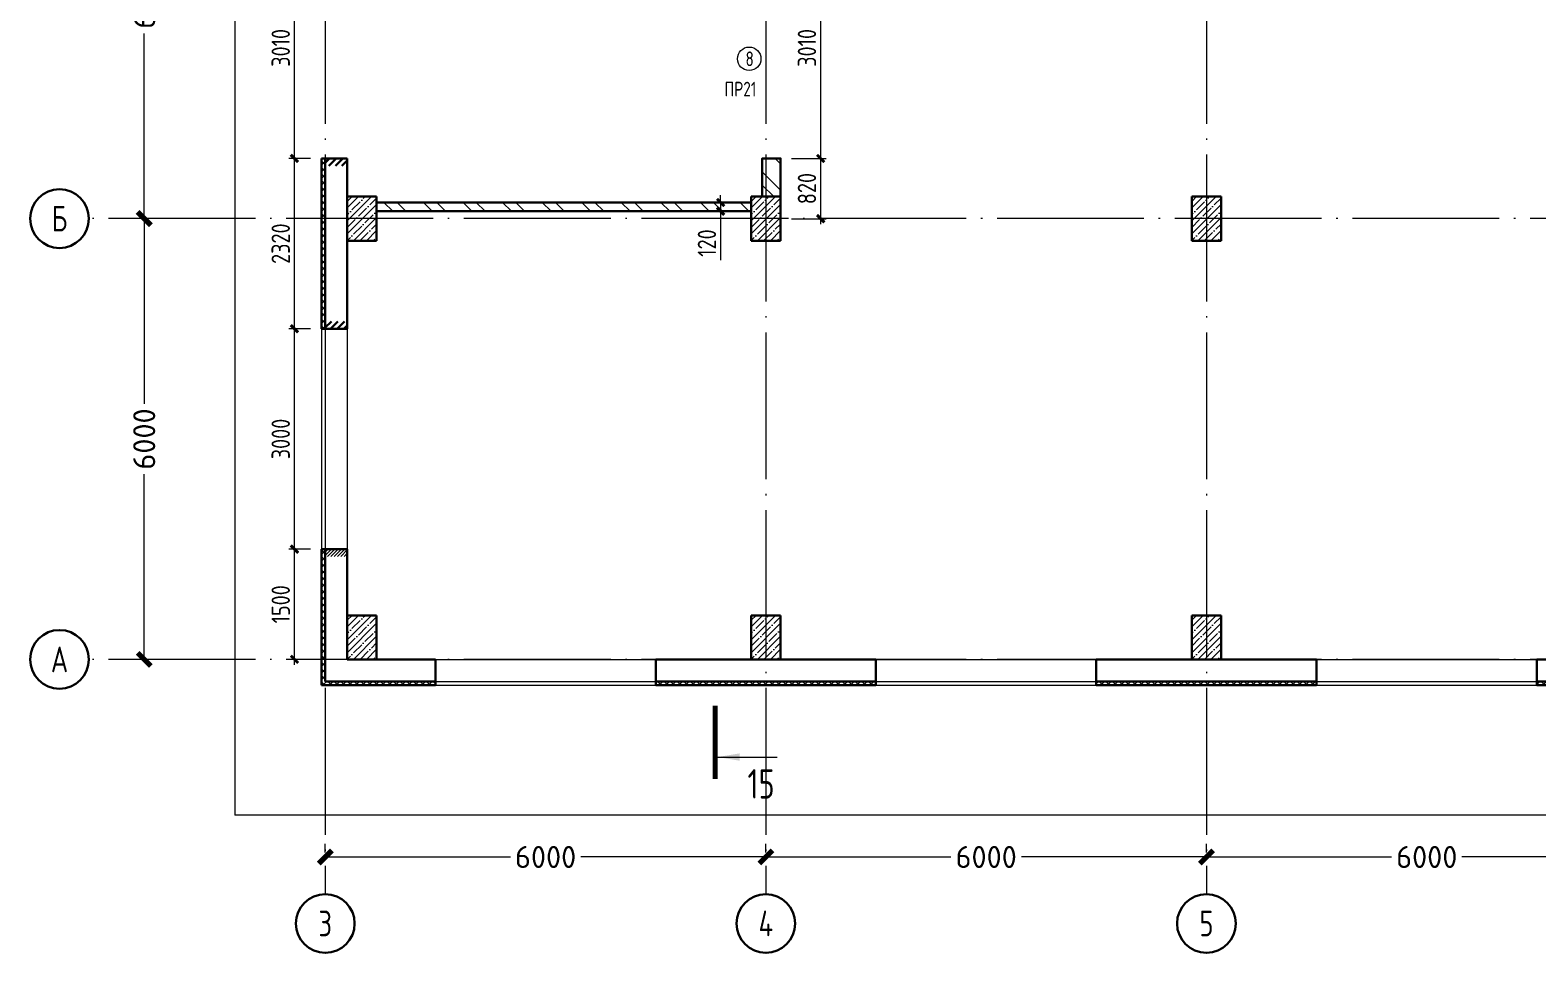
# Model space of a CAD drawing. Extents: x -965262 to 1142518, y -357520 to 71675.
# Drawn here: x 742480 to 763000, y -215855 to -203295 of the extents above; entities that cross this region are included whole.
import ezdxf

# ---------------------------------------------------------------- set-up
doc = ezdxf.new("R2010")
doc.units = 0
doc.header["$LTSCALE"] = 10
doc.linetypes.add('DOTE', pattern=[2.42, 2, -0.2, 0.02, -0.2])
doc.layers.get('0').update_dxf_attribs({"linetype": 'CONTINUOUS', "lineweight": 30})
doc.layers.get('Defpoints').update_dxf_attribs({"linetype": 'CONTINUOUS'})
doc.layers.add('DOTE', color=7, linetype='DOTE', lineweight=9)
doc.styles.add('GOST 2.304', font='isocpeur.ttf', dxfattribs={"width": 0.75, "height": 250})
doc.styles.get("Standard").update_dxf_attribs({"font": 'isocpeur.ttf', "height": 300})
doc.styles.add('ГОСТ 2м', font='isocpeur.ttf', dxfattribs={"width": 0.8, "height": 250})
doc.dimstyles.get("Standard").update_dxf_attribs({"dimscale": 100, "dimtxt": 300, "dimasz": 1.8, "dimexe": 1.8, "dimexo": 0.625, "dimgap": 0.9, "dimtad": 0, "dimdec": 0, "dimzin": 0, "dimdsep": 46, "dimtxsty": 'Standard', "dimblk": 'ARCHTICK', "dimcen": 0.9, "dimclrd": 256, "dimclre": 256, "dimclrt": 256, "dimadec": 0, "dimazin": 0, "dimtfac": 1, "dimtdec": 0, "dimtofl": 0, "dimtmove": 0, "dimatfit": 3, "dimfxl": 1, "dimtolj": 1, "dimtzin": 0, "dimlwd": 15, "dimlwe": 15, "dimarcsym": 0})
doc.dimstyles.new('ГОСТ 2м', dxfattribs={"dimtxt": 250, "dimasz": 100, "dimexe": 75, "dimexo": 150, "dimgap": 62.5, "dimtad": 1, "dimdec": 0, "dimtxsty": 'ГОСТ 2м', "dimblk": 'ARCHTICK', "dimcen": 150, "dimdle": 75, "dimclrd": 256, "dimclre": 256, "dimclrt": 256, "dimadec": 0, "dimazin": 0, "dimtfac": 1, "dimtdec": 0, "dimtmove": 0, "dimatfit": 3, "dimldrblk": 'OBLIQUE', "dimfxl": 1, "dimlwd": 15, "dimlwe": 15, "dimarcsym": 0})
pattern_1 = [(45, (707080.014, -166839.24), (-44.90128, 44.90128), [])]

# ---------------------------------------------------------------- blocks, each defined once
blk = doc.blocks.new('_ArchTick')
at = {"color": 0, "linetype": 'ByBlock', "lineweight": 0, "const_width": 0.4}
blk.add_lwpolyline([(-0.5, -0.5), (0.5, 0.5)], dxfattribs=at)
blk = doc.blocks.new('*D1068')
at = {"lineweight": 15, "transparency": 16777216}
for p, q in [((751884, -205641), (751884, -205541)), ((751450, -205641), (751959, -205641)), ((751450, -205761), (751959, -205761)), ((751884, -205641), (751884, -205761)), ((751884, -205761), (751884, -206426))]:
    blk.add_line(p, q, dxfattribs=at)
at = {"layer": 'Defpoints', "color": 0, "lineweight": 15, "transparency": 16777216}
for p in [(751300, -205641, -3260), (751300, -205761, -3260), (751884, -205761)]:
    blk.add_point(p, dxfattribs=at)
at = {"lineweight": 15, "transparency": 16777216, "xscale": 100, "yscale": 100, "zscale": 100}
for p, rotation in [((751884, -205641), 270), ((751884, -205761), 90)]:
    blk.add_blockref('_ArchTick', p, dxfattribs=dict(at, rotation=rotation))
at = {"lineweight": 15, "transparency": 16777216, "insert": (751697, -206193), "char_height": 250, "attachment_point": 5, "rotation": 90, "style": 'ГОСТ 2м'}
blk.add_mtext('120', dxfattribs=at)
blk = doc.blocks.new('_Oblique')
at = {"color": 0, "linetype": 'ByBlock', "lineweight": -2}
blk.add_line((-0.5, -0.5), (0.5, 0.5), dxfattribs=at)
blk = doc.blocks.new('*D980')
at = {"lineweight": 15, "transparency": 16777216}
for p, q in [((753055, -202031), (753321, -202031)), ((753246, -201956), (753246, -205116)), ((752849, -205041), (753321, -205041))]:
    blk.add_line(p, q, dxfattribs=at)
at = {"layer": 'Defpoints', "color": 0, "lineweight": 15, "transparency": 16777216}
for p in [(752905, -202031, -30), (752699, -205041, -3260), (753246, -205041)]:
    blk.add_point(p, dxfattribs=at)
at = {"lineweight": 15, "transparency": 16777216, "xscale": 100, "yscale": 100, "zscale": 100}
for p, rotation in [((753246, -202031), 90), ((753246, -205041), 270)]:
    blk.add_blockref('_ArchTick', p, dxfattribs=dict(at, rotation=rotation))
at = {"lineweight": 15, "transparency": 16777216, "insert": (753059, -203536), "char_height": 250, "attachment_point": 5, "rotation": 90, "style": 'ГОСТ 2м'}
blk.add_mtext('3010', dxfattribs=at)
blk = doc.blocks.new('*D978')
at = {"lineweight": 15, "transparency": 16777216}
for p, q in [((746299, -202031), (746005, -202031)), ((746080, -205116), (746080, -201956)), ((746299, -205041), (746005, -205041))]:
    blk.add_line(p, q, dxfattribs=at)
at = {"layer": 'Defpoints', "color": 0, "lineweight": 15, "transparency": 16777216}
for p in [(746080, -202031), (746449, -202031, -3290), (746449, -205041, -3290)]:
    blk.add_point(p, dxfattribs=at)
at = {"lineweight": 15, "transparency": 16777216, "xscale": 100, "yscale": 100, "zscale": 100}
for p, rotation in [((746080, -202031), 90), ((746080, -205041), 270)]:
    blk.add_blockref('_ArchTick', p, dxfattribs=dict(at, rotation=rotation))
at = {"lineweight": 15, "transparency": 16777216, "insert": (745893, -203536), "char_height": 250, "attachment_point": 5, "rotation": 90, "style": 'ГОСТ 2м'}
blk.add_mtext('3010', dxfattribs=at)
blk = doc.blocks.new('*D979')
at = {"lineweight": 15, "transparency": 16777216}
for p, q in [((746080, -207435), (746080, -204966)), ((746299, -205041), (746005, -205041)), ((746299, -207360), (746005, -207360))]:
    blk.add_line(p, q, dxfattribs=at)
at = {"layer": 'Defpoints', "color": 0, "lineweight": 15, "transparency": 16777216}
for p in [(746080, -205041), (746449, -205041, -3290), (746449, -207360, -3290)]:
    blk.add_point(p, dxfattribs=at)
at = {"lineweight": 15, "transparency": 16777216, "xscale": 100, "yscale": 100, "zscale": 100}
for p, rotation in [((746080, -205041), 90), ((746080, -207360), 270)]:
    blk.add_blockref('_ArchTick', p, dxfattribs=dict(at, rotation=rotation))
at = {"lineweight": 15, "transparency": 16777216, "insert": (745893, -206201), "char_height": 250, "attachment_point": 5, "rotation": 90, "style": 'ГОСТ 2м'}
blk.add_mtext('2320', dxfattribs=at)
blk = doc.blocks.new('*D981')
at = {"lineweight": 15, "transparency": 16777216}
for p, q in [((753246, -204966), (753246, -205936)), ((752849, -205041), (753321, -205041)), ((752849, -205861), (753321, -205861))]:
    blk.add_line(p, q, dxfattribs=at)
at = {"layer": 'Defpoints', "color": 0, "lineweight": 15, "transparency": 16777216}
for p in [(752699, -205041, -3260), (752699, -205861, -3260), (753246, -205861)]:
    blk.add_point(p, dxfattribs=at)
at = {"lineweight": 15, "transparency": 16777216, "xscale": 100, "yscale": 100, "zscale": 100}
for p, rotation in [((753246, -205041), 90), ((753246, -205861), 270)]:
    blk.add_blockref('_ArchTick', p, dxfattribs=dict(at, rotation=rotation))
at = {"lineweight": 15, "transparency": 16777216, "insert": (753059, -205451), "char_height": 250, "attachment_point": 5, "rotation": 90, "style": 'ГОСТ 2м'}
blk.add_mtext('820', dxfattribs=at)
blk = doc.blocks.new('*D958')
at = {"lineweight": 15, "transparency": 16777216}
for p, q in [((746299, -207360), (746005, -207360)), ((746080, -210435), (746080, -207285)), ((746299, -210360), (746005, -210360))]:
    blk.add_line(p, q, dxfattribs=at)
at = {"layer": 'Defpoints', "color": 0, "lineweight": 15, "transparency": 16777216}
for p in [(746080, -207360), (746449, -207360, -3290), (746449, -210360, -3290)]:
    blk.add_point(p, dxfattribs=at)
at = {"lineweight": 15, "transparency": 16777216, "xscale": 100, "yscale": 100, "zscale": 100}
for p, rotation in [((746080, -207360), 90), ((746080, -210360), 270)]:
    blk.add_blockref('_ArchTick', p, dxfattribs=dict(at, rotation=rotation))
at = {"lineweight": 15, "transparency": 16777216, "insert": (745893, -208860), "char_height": 250, "attachment_point": 5, "rotation": 90, "style": 'ГОСТ 2м'}
blk.add_mtext('3000', dxfattribs=at)
blk = doc.blocks.new('*D970')
at = {"lineweight": 15, "transparency": 16777216}
for p, q in [((746080, -211935), (746080, -210285)), ((746299, -210360), (746005, -210360)), ((746299, -211860), (746005, -211860))]:
    blk.add_line(p, q, dxfattribs=at)
at = {"layer": 'Defpoints', "color": 0, "lineweight": 15, "transparency": 16777216}
for p in [(746080, -210360), (746449, -210360, -3290), (746449, -211860, -3290)]:
    blk.add_point(p, dxfattribs=at)
at = {"lineweight": 15, "transparency": 16777216, "xscale": 100, "yscale": 100, "zscale": 100}
for p, rotation in [((746080, -210360), 90), ((746080, -211860), 270)]:
    blk.add_blockref('_ArchTick', p, dxfattribs=dict(at, rotation=rotation))
at = {"lineweight": 15, "transparency": 16777216, "insert": (745893, -211110), "char_height": 250, "attachment_point": 5, "rotation": 90, "style": 'ГОСТ 2м'}
blk.add_mtext('1500', dxfattribs=at)
blk = doc.blocks.new('*D1071')
at = {"lineweight": 15, "transparency": 16777216}
for p, q in [((743972, -205860), (743854, -205860)), ((744034, -205860), (744034, -208380)), ((744034, -211860), (744034, -209340)), ((743972, -211860), (743854, -211860))]:
    blk.add_line(p, q, dxfattribs=at)
at = {"layer": 'Defpoints', "color": 0, "lineweight": 15, "transparency": 16777216}
for p in [(744034, -205860), (744034, -205860), (744034, -211860)]:
    blk.add_point(p, dxfattribs=at)
at = {"lineweight": 15, "transparency": 16777216, "xscale": 180, "yscale": 180, "zscale": 180}
for p, rotation in [((744034, -205860), 90), ((744034, -211860), 270)]:
    blk.add_blockref('_ArchTick', p, dxfattribs=dict(at, rotation=rotation))
at = {"lineweight": 15, "transparency": 16777216, "insert": (744034, -208860), "char_height": 300, "attachment_point": 5, "rotation": 90}
blk.add_mtext('\\A1;6000', dxfattribs=at)
blk = doc.blocks.new('*D1072')
at = {"lineweight": 15, "transparency": 16777216}
for p, q in [((743972, -199860), (743854, -199860)), ((744034, -199860), (744034, -202380)), ((744034, -205860), (744034, -203340)), ((743972, -205860), (743854, -205860))]:
    blk.add_line(p, q, dxfattribs=at)
at = {"layer": 'Defpoints', "color": 0, "lineweight": 15, "transparency": 16777216}
for p in [(744034, -199860), (744034, -199860), (744034, -205860, 1451)]:
    blk.add_point(p, dxfattribs=at)
at = {"lineweight": 15, "transparency": 16777216, "xscale": 180, "yscale": 180, "zscale": 180}
for p, rotation in [((744034, -199860), 90), ((744034, -205860), 270)]:
    blk.add_blockref('_ArchTick', p, dxfattribs=dict(at, rotation=rotation))
at = {"lineweight": 15, "transparency": 16777216, "insert": (744034, -202860), "char_height": 300, "attachment_point": 5, "rotation": 90}
blk.add_mtext('\\A1;6000', dxfattribs=at)
blk = doc.blocks.new('*D1077')
at = {"lineweight": 15, "transparency": 16777216}
for p, q in [((758500, -214488), (758500, -214370)), ((764500, -214488), (764500, -214370)), ((758500, -214550), (761020, -214550)), ((764500, -214550), (761980, -214550))]:
    blk.add_line(p, q, dxfattribs=at)
at = {"layer": 'Defpoints', "color": 0, "lineweight": 15, "transparency": 16777216}
for p in [(758500, -214550), (758500, -214550), (764500, -214550)]:
    blk.add_point(p, dxfattribs=at)
at = {"lineweight": 15, "transparency": 16777216, "xscale": 180, "yscale": 180, "zscale": 180, "rotation": 180}
blk.add_blockref('_ArchTick', (758500, -214550), dxfattribs=at)
at = {"lineweight": 15, "transparency": 16777216, "xscale": 180, "yscale": 180, "zscale": 180}
blk.add_blockref('_ArchTick', (764500, -214550), dxfattribs=at)
at = {"lineweight": 15, "transparency": 16777216, "insert": (761500, -214550), "char_height": 300, "attachment_point": 5}
blk.add_mtext('\\A1;6000', dxfattribs=at)
blk = doc.blocks.new('*D1078')
at = {"lineweight": 15, "transparency": 16777216}
for p, q in [((752500, -214488), (752500, -214370)), ((758500, -214488), (758500, -214370)), ((752500, -214550), (755020, -214550)), ((758500, -214550), (755980, -214550))]:
    blk.add_line(p, q, dxfattribs=at)
at = {"layer": 'Defpoints', "color": 0, "lineweight": 15, "transparency": 16777216}
for p in [(752500, -214550), (752500, -214550), (758500, -214550)]:
    blk.add_point(p, dxfattribs=at)
at = {"lineweight": 15, "transparency": 16777216, "xscale": 180, "yscale": 180, "zscale": 180, "rotation": 180}
blk.add_blockref('_ArchTick', (752500, -214550), dxfattribs=at)
at = {"lineweight": 15, "transparency": 16777216, "xscale": 180, "yscale": 180, "zscale": 180}
blk.add_blockref('_ArchTick', (758500, -214550), dxfattribs=at)
at = {"lineweight": 15, "transparency": 16777216, "insert": (755500, -214550), "char_height": 300, "attachment_point": 5}
blk.add_mtext('\\A1;6000', dxfattribs=at)
blk = doc.blocks.new('*D1079')
at = {"lineweight": 15, "transparency": 16777216}
for p, q in [((746500, -214488), (746500, -214370)), ((752500, -214488), (752500, -214370)), ((746500, -214550), (749020, -214550)), ((752500, -214550), (749980, -214550))]:
    blk.add_line(p, q, dxfattribs=at)
at = {"layer": 'Defpoints', "color": 0, "lineweight": 15, "transparency": 16777216}
for p in [(746500, -214550), (746500, -214550), (752500, -214550)]:
    blk.add_point(p, dxfattribs=at)
at = {"lineweight": 15, "transparency": 16777216, "xscale": 180, "yscale": 180, "zscale": 180, "rotation": 180}
blk.add_blockref('_ArchTick', (746500, -214550), dxfattribs=at)
at = {"lineweight": 15, "transparency": 16777216, "xscale": 180, "yscale": 180, "zscale": 180}
blk.add_blockref('_ArchTick', (752500, -214550), dxfattribs=at)
at = {"lineweight": 15, "transparency": 16777216, "insert": (749500, -214550), "char_height": 300, "attachment_point": 5}
blk.add_mtext('\\A1;6000', dxfattribs=at)

msp = doc.modelspace()

# ---------------------------------------------------------------- hatches: boundary and pattern name
at = {"lineweight": 15}
h = msp.add_hatch(dxfattribs=at)
h.set_pattern_fill('ANSI37', color=256, scale=20, angle=90)
h.set_pattern_definition([(135, (631801.75, -298946.64), (-44.90128, -44.90128), []), (225, (631801.75, -298946.64), (44.90128, -44.90128), [])])
h.paths.add_polyline_path([(746499.4, -210360.5), (746449.4, -210360.5), (746449.4, -212210.7), (747999.4, -212210.7), (748000.2, -212160.7), (746499.4, -212160.7)])
h.paths.add_polyline_path([(746499.4, -205040.7), (746449.4, -205040.7), (746449.4, -207360.5), (746499.4, -207360.5)])
h.paths.add_polyline_path([(746499.4, -201510.7), (746449.4, -201510.7), (746449.4, -202030.7), (746499.4, -202030.7)])
h.paths.add_polyline_path([(746499.4, -198660.7), (746449.4, -198660.7), (746449.4, -200310.7), (746499.4, -200310.7)])
h.paths.add_polyline_path([(746499.4, -195810.7), (746449.4, -195810.7), (746449.4, -197460.7), (746499.4, -197460.7)])
h.paths.add_polyline_path([(746499.4, -192960.7), (746449.4, -192960.7), (746449.4, -194610.7), (746499.4, -194610.7)])
h.paths.add_polyline_path([(746499.4, -190110.7), (746449.4, -190110.7), (746449.4, -191760.7), (746499.4, -191760.7)])
h.paths.add_polyline_path([(746499.4, -187560.7), (747999.6, -187560.7), (747999.6, -187510.7), (746449.4, -187510.7), (746449.4, -188910.7), (746499.4, -188910.7)])
h.paths.add_polyline_path([(753999.6, -187510.7), (750999.6, -187510.7), (750999.6, -187560.7), (753999.6, -187560.7)])
h.paths.add_polyline_path([(759999.6, -187510.7), (756999.6, -187510.7), (756999.6, -187560.7), (759999.6, -187560.7)])
h.paths.add_polyline_path([(765999.6, -187510.7), (762999.6, -187510.7), (762999.6, -187560.7), (765999.6, -187560.7)])
h.paths.add_polyline_path([(771999.6, -187510.7), (768999.6, -187510.7), (768999.6, -187560.7), (771999.6, -187560.7)])
h.paths.add_polyline_path([(776064.4, -187510.7), (774999.6, -187510.7), (774999.6, -187560.7), (776064.4, -187560.7)])
h.paths.add_polyline_path([(783629.4, -212410.7), (782499.4, -212410.7), (782499.4, -212160.7), (780998.6, -212160.7), (780998.6, -212210.7), (782449.4, -212210.7), (782449.4, -212460.7), (783629.4, -212460.7)])
h.paths.add_polyline_path([(777999.4, -212160.7), (774999.4, -212160.7), (774999.4, -212210.7), (777999.4, -212210.7)])
h.paths.add_polyline_path([(771999.4, -212160.7), (768999.4, -212160.7), (768999.4, -212210.7), (771999.4, -212210.7)])
h.paths.add_polyline_path([(765999.4, -212160.7), (762999.4, -212160.7), (762999.4, -212210.7), (765999.4, -212210.7)])
h.paths.add_polyline_path([(759999.4, -212160.7), (756998.6, -212160.7), (756998.6, -212210.7), (759999.4, -212210.7)])
h.paths.add_polyline_path([(753999.4, -212160.7), (750998.6, -212160.7), (750998.6, -212210.7), (753999.4, -212210.7)])
h = msp.add_hatch(dxfattribs=at)
h.set_pattern_fill('ANSI32', color=1, scale=40, angle=90)
h.set_pattern_definition([(135, (777932.76, -209334.85), (-269.4077, -269.4077), []), (135, (777932.76, -209155.24), (-269.4077, -269.4077), [])])
h.paths.add_polyline_path([(778019.4, -209330.7), (777899.4, -209330.7), (777899.4, -209340.7), (778019.4, -209340.7)], flags=17)
h.paths.add_polyline_path([(752699.4, -201650.7), (751299, -201650.7), (751299, -201520.7), (751179, -201520.7), (751179, -201650.7), (746799.4, -201650.7), (746799.4, -201770.7), (752449.4, -201770.7), (752449.4, -202030.7), (752699.4, -202030.7)], flags=17)
h.paths.add_polyline_path([(752699.4, -201650.7), (751299.4, -201650.7), (751299.4, -201520.7), (751179.4, -201520.7), (751179.4, -201650.7), (746799.4, -201650.7), (746799.4, -201770.7), (752449.4, -201770.7), (752449.4, -202030.7), (752699.4, -202030.7)], flags=16)
h.paths.add_polyline_path([(773689.4, -198260.7), (773559.4, -198260.7), (773559.4, -198390.7), (773689.4, -198390.7)], flags=17)
h.paths.add_polyline_path([(773689.4, -198260.7), (773559.4, -198260.7), (773559.4, -198390.7), (773689.4, -198390.7)], flags=16)
h.paths.add_polyline_path([(778019.4, -209340.7), (777899.4, -209340.7), (777899.4, -209630.7), (778019.4, -209630.7)], flags=17)
h.paths.add_polyline_path([(747199.4, -193680.6), (747199.4, -193560.7), (749749, -193560.7), (749749, -193680.7), (749619, -193680.7), (749619, -194730.6), (749499, -194730.6), (749499, -193680.7), (747199.4, -193680.7)])
h.paths.add_polyline_path([(751179, -193810.7), (751179, -193680.7), (750659, -193680.7), (750659, -193560.7), (751179, -193560.7), (751179, -189760.7), (751299, -189763.3), (751299, -189890.7), (751429, -189890.7), (751429, -190010.7), (751299, -190010.7), (751298.9, -193810.7), (751179, -193810.7)])
h.paths.add_polyline_path([(751179, -194730.6), (751179, -194350.7), (751299, -194350.7), (751299, -194730.6)])
h.paths.add_polyline_path([(751179, -196020.4), (751179, -195640.6), (751299, -195640.6), (751299, -196020.4), (751179, -196020.4)])
h.paths.add_polyline_path([(746799.4, -196810.7), (746799.4, -196690.7), (749499, -196690.7), (749499, -195640.6), (749619, -195640.6), (749619, -196690.5), (749749, -196690.7), (749749, -196810.6), (746799.4, -196810.6)])
h.paths.add_polyline_path([(751179, -196940.6), (751179, -196810.6), (750659.2, -196810.6), (750659.2, -196690.6), (751179, -196690.6), (751179, -196560.4), (751299, -196560.4), (751299, -196940.6), (751179, -196940.6)])
h.paths.add_polyline_path([(751049, -199420.5), (751049, -199040.5), (751299, -199040.5), (751299, -199420.5)])
h.paths.add_polyline_path([(746799.4, -201770.7), (746799.4, -201650.7), (751179.8, -201650.7), (751179.8, -201520.7), (751299, -201520.4), (751299.9, -201650.7), (752699.4, -201650.7), (752699.4, -202030.7), (752449.4, -202030.7), (752449.4, -201770.7), (746799.4, -201770.7)])
h.paths.add_polyline_path([(747199, -205760.7), (747199.4, -205640.7), (752299.4, -205640.7), (752299.4, -205760.7), (747199.4, -205760.7)])
h.paths.add_polyline_path([(752449.4, -205560.7), (752449.4, -205040.7), (752699.4, -205040.7), (752699.4, -205560.7)])
h.paths.add_polyline_path([(751179, -188560.7), (751179, -187860.7), (751299, -187860.7), (751299, -188560.7)])
h.paths.add_polyline_path([(752339, -190010.7), (752339, -189890.7), (752754.5, -189890.7), (752754.5, -190010.7)])
h.paths.add_polyline_path([(755244.5, -190010.7), (755244.5, -189890.7), (755751.9, -189890.7), (755754.4, -190010.7)])
h.paths.add_polyline_path([(758244.5, -190010.7), (758244.5, -189890.7), (758754.4, -189890.7), (758754.4, -190010.7)])
h.paths.add_polyline_path([(761244.5, -190010.7), (761244.5, -189890.7), (761754.4, -189890.7), (761754.4, -190010.7)])
h.paths.add_polyline_path([(764244.5, -190010.7), (764244.5, -189890.7), (764754.4, -189890.7), (764754.4, -190010.7)])
h.paths.add_polyline_path([(767244.5, -190010.7), (767244.5, -189890.7), (767754.4, -189890.7), (767754.4, -190010.7)])
h.paths.add_polyline_path([(770244.5, -190010.7), (770244.5, -189890.7), (770754.4, -189890.7), (770754.4, -190010.7)])
h.paths.add_polyline_path([(773309.4, -190010.7), (773309.4, -189890.7), (773689.4, -189890.7), (773689.4, -190010.7), (773559.4, -190010.7), (773559.4, -190270.7), (773439.4, -190270.7), (773439.4, -190010.7)])
h.paths.add_polyline_path([(776244.5, -190010.7), (776244.5, -189890.7), (776754.4, -189890.7), (776754.4, -190010.7)])
h.paths.add_polyline_path([(779309.4, -190010.7), (779309.4, -189890.7), (782499.4, -189890.7), (782499.4, -190010.7)])
h.paths.add_polyline_path([(773439.4, -192765.7), (773439.4, -192385.7), (773689.4, -192385.7), (773689.4, -192765.7)])
h.paths.add_polyline_path([(773439.4, -195260.7), (773439.4, -194880.7), (773689.4, -194880.7), (773689.4, -195260.7)])
h.paths.add_polyline_path([(773439.4, -198640.7), (773439.4, -198260.7), (773689.4, -198260.7), (773689.4, -198510.7), (773559.4, -198510.7), (773559.4, -198640.7)])
h.paths.add_polyline_path([(774739.4, -198510.7), (774739.4, -198390.7), (775119.4, -198390.7), (775119.4, -198510.7)])
h.paths.add_polyline_path([(776169.4, -198510.7), (776169.4, -198390.7), (776419.4, -198390.7), (776419.4, -199560.7), (776299.4, -199560.7), (776299.4, -198510.7)])
h.paths.add_polyline_path([(776699.4, -200160.7), (776699.4, -200040.7), (781799.4, -200040.7), (781799.4, -200160.7)])
h.paths.add_polyline_path([(782199.4, -200160.7), (782199.4, -200040.7), (782499.4, -200040.7), (782499.4, -200160.7)])
h.paths.add_polyline_path([(776169.4, -203500.7), (776169.4, -203380.7), (776299.4, -203380.7), (776299.4, -202225.7), (776419.4, -202225.7), (776419.4, -203380.7), (782499.4, -203380.7), (782499.4, -203500.7)])
h.paths.add_polyline_path([(776299.4, -201315.7), (776299.4, -200160.7), (776419.4, -200160.7), (776419.4, -201315.7)])
h.paths.add_polyline_path([(773439.4, -201135.7), (773439.4, -200755.7), (773689.4, -200755.7), (773689.4, -201135.7)])
h.paths.add_polyline_path([(773439.4, -203500.7), (773439.4, -203250.7), (773559.4, -203250.7), (773559.4, -203380.7), (775259.4, -203380.7), (775259.4, -203500.7)])
h.paths.add_polyline_path([(782199.4, -205680.7), (782199.4, -205560.7), (782499.4, -205560.7), (782499.4, -205680.7), (782199.4, -205680.7)])
h.paths.add_polyline_path([(782199.4, -206160.7), (782199.4, -206040.6), (782499.4, -206040.6), (782499.4, -206160.6), (782199.4, -206160.7)])
h.paths.add_polyline_path([(777899.4, -209630.7), (777899.4, -206320.7), (780599.4, -206320.7), (780599.4, -207540.7), (782499.4, -207540.7), (782499.4, -207660.7), (780479.4, -207660.7), (780479.4, -206440.7), (778019.4, -206440.7), (778019.4, -209630.7)])
h.paths.add_polyline_path([(775919, -210790.7), (775919, -210670.7), (777899.4, -210670.7), (777899.4, -210540.7), (778019.4, -210540.7), (778019.4, -210790.7), (775919, -210790.7)])
h.paths.add_polyline_path([(775799, -211860.7), (775799, -211050.7), (775919, -211050.7), (775919, -211860.7)])
h.paths.add_polyline_path([(751179.8, -201650.7), (751179.4, -201650.7), (751179.4, -201520.7), (751179.8, -201520.7)], flags=16)
h.paths.add_polyline_path([(751299.9, -201650.7), (751299.4, -201650.7), (751299.4, -201520.7), (751299.9, -201520.7)], flags=16)
h = msp.add_hatch()
h.set_pattern_fill('ANSI31', color=3, scale=20)
h.set_pattern_definition(pattern_1)
h.paths.add_polyline_path([(746499.4, -205040.7), (746799.4, -205040.7), (746799.4, -205140.7), (746499.4, -205140.7)])
h = msp.add_hatch(dxfattribs=at)
h.set_pattern_fill('ANSI35', color=256, scale=500, style=0)
h.set_pattern_definition([(45, (705099.43, -83012.94), (-88.38835, 88.38835), []), (45, (705187.82, -83012.94), (-88.38835, 88.38835), [156.25, -31.25, 0, -31.25])])
h.paths.add_polyline_path([(747199.4, -205560.7), (746799.4, -205560.7), (746799.4, -206160.7), (747199.4, -206160.7)])
h = msp.add_hatch(dxfattribs=at)
h.set_pattern_fill('ANSI35', color=256, scale=500, style=0)
h.set_pattern_definition([(45, (710599.43, -83012.94), (-88.38835, 88.38835), []), (45, (710687.82, -83012.94), (-88.38835, 88.38835), [156.25, -31.25, 0, -31.25])])
h.paths.add_polyline_path([(752699.4, -205560.7), (752299.4, -205560.7), (752299.4, -206160.7), (752699.4, -206160.7)])
h = msp.add_hatch(dxfattribs=at)
h.set_pattern_fill('ANSI35', color=256, scale=500, style=0)
h.set_pattern_definition([(45, (716599.43, -83012.94), (-88.38835, 88.38835), []), (45, (716687.82, -83012.94), (-88.38835, 88.38835), [156.25, -31.25, 0, -31.25])])
h.paths.add_polyline_path([(758699.4, -205560.7), (758299.4, -205560.7), (758299.4, -206160.7), (758699.4, -206160.7)])
h = msp.add_hatch()
h.set_pattern_fill('ANSI31', color=3, scale=20)
h.set_pattern_definition(pattern_1)
h.paths.add_polyline_path([(746499.4, -207260.5), (746799.4, -207260.5), (746799.4, -207360.5), (746499.4, -207360.5)])
h = msp.add_hatch(dxfattribs=at)
h.set_pattern_fill('ANSI31', color=3, scale=10)
h.set_pattern_definition([(45, (-160000.667, 63463.272), (-22.4506403, 22.4506403), [])])
h.paths.add_polyline_path([(746499.4, -210360.5), (746799.4, -210360.5), (746799.4, -210460.5), (746499.4, -210460.5)])
h = msp.add_hatch(dxfattribs=at)
h.set_pattern_fill('ANSI35', color=256, scale=500, style=0)
h.set_pattern_definition([(45, (705099.43, -88712.94), (-88.38835, 88.38835), []), (45, (705187.82, -88712.94), (-88.38835, 88.38835), [156.25, -31.25, 0, -31.25])])
h.paths.add_polyline_path([(747199.4, -211260.7), (746799.4, -211260.7), (746799.4, -211860.7), (747199.4, -211860.7)])
h = msp.add_hatch(dxfattribs=at)
h.set_pattern_fill('ANSI35', color=256, scale=500, style=0)
h.set_pattern_definition([(45, (710599.43, -88712.94), (-88.38835, 88.38835), []), (45, (710687.82, -88712.94), (-88.38835, 88.38835), [156.25, -31.25, 0, -31.25])])
h.paths.add_polyline_path([(752699.4, -211260.7), (752299.4, -211260.7), (752299.4, -211860.7), (752699.4, -211860.7)])
h = msp.add_hatch(dxfattribs=at)
h.set_pattern_fill('ANSI35', color=256, scale=500, style=0)
h.set_pattern_definition([(45, (716599.43, -88712.94), (-88.38835, 88.38835), []), (45, (716687.82, -88712.94), (-88.38835, 88.38835), [156.25, -31.25, 0, -31.25])])
h.paths.add_polyline_path([(758699.4, -211260.7), (758299.4, -211260.7), (758299.4, -211860.7), (758699.4, -211860.7)])

# ---------------------------------------------------------------- linework, layer by layer
for p, q in [((746799.4, -205040.7, 11253.1), (746449.4, -205040.7, 7963.3)), ((746449.4, -205040.7, 7963.3), (746449.4, -207360.5, 7963.3)), ((746499.4, -205040.7, 7963.3), (746499.4, -207360.5, 7963.3)), ((746799.4, -207360.5, 7993.3), (746799.4, -205040.7, 11253.1)), ((746799.4, -205560.7, 7993.3), (746799.4, -206160.7, 7993.3)), ((747199.4, -205560.7, 7993.3), (746799.4, -205560.7, 7993.3)), ((747199.4, -206160.7, 7993.3), (747199.4, -205560.7, 7993.3)), ((752699.4, -205560.7, 7993.3), (752299.4, -205560.7, 7993.3)), ((752299.4, -205560.7, 7993.3), (752299.4, -206160.7, 7993.3)), ((752699.4, -206160.7, 7993.3), (752699.4, -205560.7, 7993.3)), ((758699.4, -205560.7, 7993.3), (758299.4, -205560.7, 7993.3)), ((758299.4, -205560.7, 7993.3), (758299.4, -206160.7, 7993.3)), ((758699.4, -206160.7, 7993.3), (758699.4, -205560.7, 7993.3)), ((746799.4, -206160.7, 7993.3), (747199.4, -206160.7, 7993.3)), ((752299.4, -206160.7, 7993.3), (752699.4, -206160.7, 7993.3)), ((758299.4, -206160.7, 7993.3), (758699.4, -206160.7, 7993.3)), ((746449.4, -207360.5, 7963.3), (746799.4, -207360.5, 7963.3)), ((746799.4, -210360.5, 7963.3), (746449.4, -210360.5, 7963.3)), ((746449.4, -210360.5, 7963.3), (746449.4, -212210.7, 7963.3)), ((746499.4, -210360.5, 7963.3), (746499.4, -212160.7, 7963.3)), ((746799.4, -211860.7, 7993.3), (746799.4, -210360.5, 7963.3)), ((747199.4, -211260.7, 7993.3), (746799.4, -211260.7, 7993.3)), ((746799.4, -211260.7, 7993.3), (746799.4, -211860.7, 7993.3)), ((747199.4, -211860.7, 7993.3), (747199.4, -211260.7, 7993.3)), ((752299.4, -211260.7, 7993.3), (752299.4, -211860.7, 7993.3)), ((752699.4, -211260.7, 7993.3), (752299.4, -211260.7, 7993.3)), ((752699.4, -211860.7, 7993.3), (752699.4, -211260.7, 7993.3)), ((758699.4, -211260.7, 7993.3), (758299.4, -211260.7, 7993.3)), ((758299.4, -211260.7, 7993.3), (758299.4, -211860.7, 7993.3)), ((758699.4, -211860.7, 7993.3), (758699.4, -211260.7, 7993.3)), ((746799.4, -211860.7, 7993.3), (747199.4, -211860.7, 7993.3)), ((747999.4, -211860.7, 7963.3), (746799.4, -211860.7, 7963.3)), ((747999.4, -212210.7, 7963.3), (747999.4, -211860.7, 7963.3)), ((750999.4, -211860.7, 7963.3), (750999.4, -212210.7, 7963.3)), ((753999.4, -211860.7, 7963.3), (750999.4, -211860.7, 7963.3)), ((752299.4, -211860.7, 7993.3), (752699.4, -211860.7, 7993.3)), ((753999.4, -212210.7, 7963.3), (753999.4, -211860.7, 7963.3)), ((756999.4, -211860.7, 7963.3), (756999.4, -212210.7, 7963.3)), ((759999.4, -211860.7, 7963.3), (756999.4, -211860.7, 7963.3)), ((758299.4, -211860.7, 7993.3), (758699.4, -211860.7, 7993.3)), ((759999.4, -212210.7, 7963.3), (759999.4, -211860.7, 7963.3)), ((762999.4, -211860.7, 7963.3), (762999.4, -212210.7, 7963.3)), ((765999.4, -211860.7, 7963.3), (762999.4, -211860.7, 7963.3)), ((746499.4, -212160.7, 7963.3), (747999.4, -212160.7, 7963.3)), ((750999.4, -212160.7, 7963.3), (753999.4, -212160.7, 7963.3)), ((756999.4, -212160.7, 7963.3), (759999.4, -212160.7, 7963.3)), ((762999.4, -212160.7, 7963.3), (765999.4, -212160.7, 7963.3)), ((746449.4, -212210.7, 7963.3), (747999.4, -212210.7, 7963.3)), ((750999.4, -212210.7, 7963.3), (753999.4, -212210.7, 7963.3)), ((756999.4, -212210.7, 7963.3), (759999.4, -212210.7, 7963.3)), ((762999.4, -212210.7, 7963.3), (765999.4, -212210.7, 7963.3))]:
    msp.add_line(p, q)
at = {"color": 1}
for p, q in [((752449.4, -205560.7, 7993.3), (752699.4, -205560.7, 7993.3)), ((747199, -205640.7, 7993.3), (752299.4, -205640.7, 7993.3)), ((747199.4, -205640.7, 7993.3), (747199.4, -205760.7, 7993.3)), ((747199.4, -205760.7, 7993.3), (752299.4, -205760.7, 7993.3)), ((752299.4, -205760.7, 7993.3), (752299.4, -205640.7, 7993.3))]:
    msp.add_line(p, q, dxfattribs=at)
at = {"lineweight": 15}
for p, q in [((746449.4, -207360.5, 7963.3), (746449.4, -210360.5, 7963.3)), ((746499.4, -207360.5, 7963.3), (746499.4, -210360.5, 7963.3)), ((746799.4, -207360.5, 7963.3), (746799.4, -210360.5, 7963.3)), ((747999.4, -211860.7, 7963.3), (750999.4, -211860.7, 7963.3)), ((753999.4, -211860.7, 7963.3), (756999.4, -211860.7, 7963.3)), ((759999.4, -211860.7, 7963.3), (762999.4, -211860.7, 7963.3)), ((748000.2, -212160.7, 9771.8), (750999.4, -212160.7, 7963.3)), ((754000.2, -212160.7, 9771.8), (756999.4, -212160.7, 7963.3)), ((760000.2, -212160.7, 9771.8), (762999.4, -212160.7, 7963.3)), ((747999.4, -212210.7, 9771.8), (750998.6, -212210.7, 7963.3)), ((753999.4, -212210.7, 9771.8), (756998.6, -212210.7, 7963.3)), ((759999.4, -212210.7, 9771.8), (762998.6, -212210.7, 7963.3))]:
    msp.add_line(p, q, dxfattribs=at)
at = {"color": 5, "lineweight": 15, "ltscale": 100}
msp.add_line((751843.6, -213189.4, 9801.8), (752653.6, -213189.4, 9801.8), dxfattribs=at)
at = {"color": 5, "lineweight": 15, "ltscale": 10, "extrusion": (-1, 6.12323e-17, 0), "elevation": -745267.1}
msp.add_lwpolyline([(200000.2, 9801.8), (213979, 9801.8)], dxfattribs=at)
at = {"color": 1, "elevation": 7993.3}
msp.add_lwpolyline([(752699.4, -205560.7), (752699.4, -205040.7), (752449.4, -205040.7), (752449.4, -205560.7)], dxfattribs=at)
at = {"color": 5, "lineweight": 15, "ltscale": 100, "const_width": 70, "elevation": 9801.8}
msp.add_lwpolyline([(751808.6, -213489.4), (751808.6, -212489.4)], dxfattribs=at)
at = {"color": 5, "lineweight": 15, "ltscale": 10, "extrusion": (0, 1, 0), "elevation": -213979}
msp.add_lwpolyline([(-764249.6, 9801.8), (-745267.1, 9801.8)], dxfattribs=at)
at = {"lineweight": 15}
msp.add_circle((752273.3, -203684.2, 11253.1), 160, dxfattribs=at)
at = {"color": 5, "lineweight": 15, "ltscale": 100}
msp.add_solid([(751843.6, -213189.4, 9801.8), (752144, -213139.1, 9801.8), (752144, -213239.7, 9801.8)], dxfattribs=at)
at = {"layer": 'DOTE', "ltscale": 100, "extrusion": (0, -1, 0)}
for p, q in [((746499.6, -185628.1, 9801.8), (746499.6, -215054.8, 9801.8)), ((752499.6, -185628.1, 9801.8), (752499.6, -215054.8, 9801.8)), ((758499.6, -185628.1, 9801.8), (758499.6, -215054.8, 9801.8))]:
    msp.add_line(p, q, dxfattribs=at)
at = {"layer": 'DOTE', "ltscale": 100}
for p, q in [((784268, -205860.3, 9801.8), (743280.2, -205860.3, 9797.8)), ((784268, -211860.3, 9801.8), (743280.2, -211860.3, 9797.8))]:
    msp.add_line(p, q, dxfattribs=at)
at = {"layer": 'DOTE', "linetype": 'Continuous', "lineweight": 30}
for centre in [(742880.2, -205860.3, 9801.8), (742880.2, -211860.3, 9801.8), (746499.6, -215454.8, 9801.8), (752499.6, -215454.8, 9801.8), (758499.6, -215454.8, 9801.8)]:
    msp.add_circle(centre, 400, dxfattribs=at)

# ---------------------------------------------------------------- texts
at = {"color": 4, "lineweight": 15, "width": 0.75}
for s, p in [('8', (752222.6, -203784.7, 11253.1)), ('ПР21', (751936.1, -204197.3, 11253.1))]:
    msp.add_text(s, height=200, dxfattribs=at).set_placement(p)
at = {"color": 5, "lineweight": 15, "ltscale": 100, "style": 'GOST 2.304', "width": 0.75}
msp.add_text('15', height=400, dxfattribs=at).set_placement((752250.1, -213755, 9801.8))
at = {"layer": 'DOTE', "linetype": 'Continuous', "lineweight": 30, "ltscale": 100, "char_height": 350, "width": 800, "attachment_point": 5, "style": 'GOST 2.304'}
for s, insert in [('Б', (742880.2, -205860.3, 9801.8)), ('А', (742880.2, -211860.3, 9801.8)), ('3', (746499.6, -215454.8, 9801.8)), ('4', (752499.6, -215454.8, 9801.8)), ('5', (758499.6, -215454.8, 9801.8))]:
    msp.add_mtext(s, dxfattribs=dict(at, insert=insert))

# ---------------------------------------------------------------- dimensions: what is measured, and where the dimension line sits
at = {"lineweight": 15}
for base, p1, p2, dimstyle, picture, middle in [((744034.4, -199860.3, 9801.8), (744034.4, -205860.3, 11253.1), (744034.4, -199860.3, 9801.8), 'Standard', '*D1072', (744034.4, -202860.3, 9801.8)), ((746080.4, -202030.7, 11253.1), (746449.4, -205040.7, 7963.3), (746449.4, -202030.7, 7963.3), 'ГОСТ 2м', '*D978', (745892.9, -203535.7, 11253.1)), ((753246.3, -205040.7, 11253.1), (752905.1, -202030.7, 11223.1), (752699.4, -205040.7, 7993.3), 'ГОСТ 2м', '*D980', (753058.8, -203535.7, 11253.1)), ((746080.4, -205040.7, 11253.1), (746449.4, -207360.5, 7963.3), (746449.4, -205040.7, 7963.3), 'ГОСТ 2м', '*D979', (745892.9, -206200.6, 11253.1)), ((753246.3, -205860.7, 11253.1), (752699.4, -205040.7, 7993.3), (752699.4, -205860.7, 7993.3), 'ГОСТ 2м', '*D981', (753058.8, -205450.7, 11253.1)), ((751884.3, -205760.7, 7993.3), (751299.9, -205640.7, 4733.5), (751299.9, -205760.7, 4733.5), 'ГОСТ 2м', '*D1068', (751696.8, -206193.2, 7993.3)), ((744034.4, -205860.3, 9801.8), (744034.4, -211860.3, 9801.8), (744034.4, -205860.3, 9801.8), 'Standard', '*D1071', (744034.4, -208860.3, 9801.8)), ((746080.4, -207360.5, 11253.1), (746449.4, -210360.5, 7963.3), (746449.4, -207360.5, 7963.3), 'ГОСТ 2м', '*D958', (745892.9, -208860.5, 11253.1)), ((746080.4, -210360.5, 11253.1), (746449.4, -211860.3, 7963.3), (746449.4, -210360.5, 7963.3), 'ГОСТ 2м', '*D970', (745892.9, -211110.4, 11253.1))]:
    dim = msp.add_linear_dim(base=base, p1=p1, p2=p2, angle=90, dimstyle=dimstyle, dxfattribs=at)
    dim.commit()
    dim.dimension.update_dxf_attribs({"geometry": picture, "text_midpoint": middle})
for base, p1, p2, picture, middle in [((746499.6, -214550.2, 11253.1), (752499.6, -214550.2, 11253.1), (746499.6, -214550.2, 11253.1), '*D1079', (749499.6, -214550.2, 11253.1)), ((752499.6, -214550.2, 11253.1), (758499.6, -214550.2, 11253.1), (752499.6, -214550.2, 11253.1), '*D1078', (755499.6, -214550.2, 11253.1)), ((758499.6, -214550.2, 11253.1), (764499.6, -214550.2, 11253.1), (758499.6, -214550.2, 11253.1), '*D1077', (761499.6, -214550.2, 11253.1))]:
    dim = msp.add_linear_dim(base=base, p1=p1, p2=p2, dimstyle='Standard', dxfattribs=at)
    dim.commit()
    dim.dimension.update_dxf_attribs({"geometry": picture, "text_midpoint": middle})

doc.saveas('drawing.dxf')
